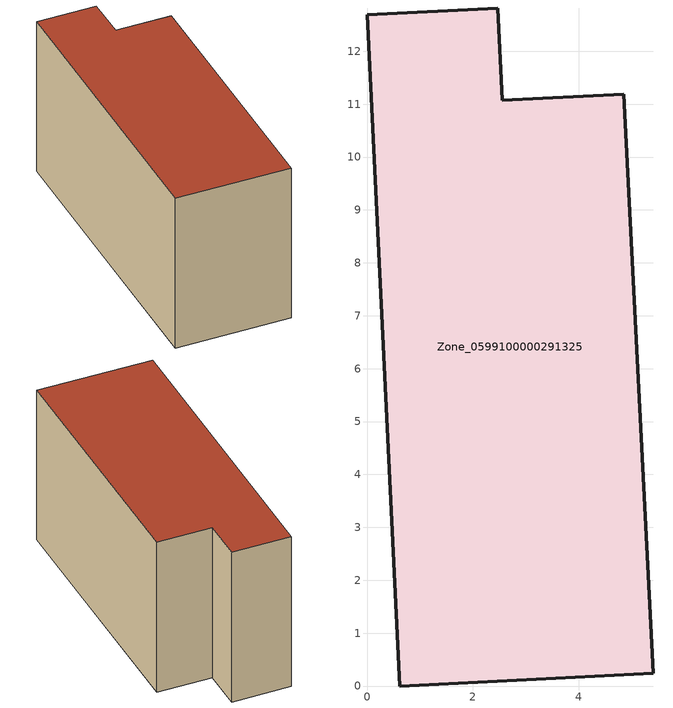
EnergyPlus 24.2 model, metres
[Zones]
Zone_0599100000291325
 floor ground (C_G): 0.62,0 0,12.69 2.47,12.82 2.56,11.08 4.85,11.19 5.41,0.24 z0
 wall outside (C_F): 0.62,0 5.41,0.24 4.85,11.19 2.56,11.08 2.47,12.82 0,12.69 0.62,0 z0:6.88
 roof outside (C_R): 0,12.69 0.62,0 5.41,0.24 4.85,11.19 2.56,11.08 2.47,12.82 z6.88
[BUILDING]
Pand.0599100000291325: North Axis=0; Terrain=City; Loads Convergence Tolerance Value=0.04; Temperature Convergence Tolerance Value=0.4; Solar Distribution=FullExterior; Maximum Number of Warmup Days=25; Minimum Number of Warmup Days=1
[Site:Location]
Rotterdam.The.Hague.AP_ZH_NLD Design_Conditions: Latitude=51.96; Longitude=4.45; Time Zone=1; Elevation=-4.5
[SITE:GROUNDTEMPERATURE:BUILDINGSURFACE]
18, 18, 18, 18, 18, 18, 18, 18, 18, 18, 18, 18
[MATERIAL] Thermal Absorptance=0.9; Solar Absorptance=0.7; Visible Absorptance=0.7
Name | Roughness | Thickness | Conductivity | Density | Specific Heat
G.TI.1992-2005 | MediumSmooth | 0.15 | 0.06 | 540 | 1210
F.TI.1992-2005 | Rough | 0.3 | 0.12 | 1920 | 840
R.TI.1992-2005 | MediumRough | 0.2 | 0.08 | 1500 | 1000
[CONSTRUCTION]
C_G: G.TI.1992-2005
C_F: F.TI.1992-2005
C_R: R.TI.1992-2005
[ZONE]
Zone_0599100000291325: Type=1; Multiplier=1; Ceiling Height=Autocalculate; Volume=Autocalculate; Floor Area=autocalculate; Part of Total Floor Area=Yes
[ZONEINFILTRATION:DESIGNFLOWRATE]
Infil_Zone_0599100000291325: Zone or ZoneList or Space or SpaceList=Zone_0599100000291325; Schedule=AlwaysOn; Design Flow Rate Calculation Method=Flow/Area; Flow Rate per Floor Area=0.0015; Constant Term Coefficient=1; Temperature Term Coefficient=0; Velocity Term Coefficient=0; Velocity Squared Term Coefficient=0
[HVACTEMPLATE:ZONE:IDEALLOADSAIRSYSTEM]
Zone_0599100000291325: Maximum Heating Supply Air Temperature=50; Minimum Cooling Supply Air Temperature=13; Maximum Heating Supply Air Humidity Ratio=0.0156; Minimum Cooling Supply Air Humidity Ratio=0.0077; Heating Limit=NoLimit; Cooling Limit=NoLimit; Dehumidification Control Type=ConstantSensibleHeatRatio; Cooling Sensible Heat Ratio=0.7; Dehumidification Setpoint=60; Humidification Control Type=None; Humidification Setpoint=30; Outdoor Air Method=None; Outdoor Air Flow Rate per Person=0.00944; Outdoor Air Flow Rate per Zone Floor Area=0; Outdoor Air Flow Rate per Zone=0; Demand Controlled Ventilation Type=None; Outdoor Air Economizer Type=NoEconomizer; Heat Recovery Type=None; Sensible Heat Recovery Effectiveness=0.7; Latent Heat Recovery Effectiveness=0.65
[ZONECONTROL:THERMOSTAT]
ThermostatControl_Zone_0599100000291325: Zone or ZoneList=Zone_0599100000291325; Control Type Schedule=DualSetpointControlType; Control 1=Thermostat_Zone_0599100000291325; Temperature Difference Between Cutout And Setpoint=0
[THERMOSTATSETPOINT:DUALSETPOINT]
Thermostat_Zone_0599100000291325: Heating Setpoint Temperature Schedule=HeatingSetpoint_Zone_0599100000291325; Cooling Setpoint Temperature Schedule=CoolingSetpoint_Zone_0599100000291325
[SCHEDULE:COMPACT]
HeatingSetpoint_Zone_0599100000291325: Through: 12/31, For: AllDays, Until: 24:00, 21
CoolingSetpoint_Zone_0599100000291325: Through: 12/31, For: AllDays, Until: 24:00, 24
DualSetpointControlType: Through: 12/31, For: AllDays, Until: 24:00, 4
AlwaysOn: Through: 12/31, For: AllDays, Until: 24:00, 1
